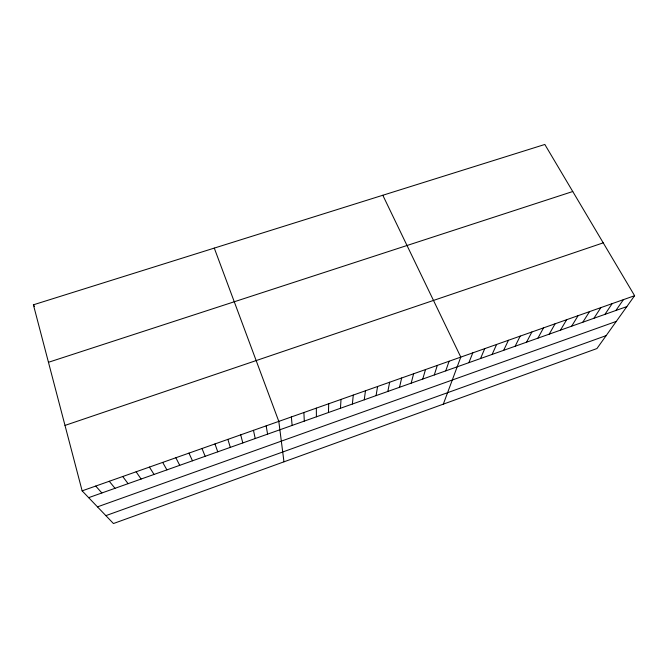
<?xml version="1.0" encoding="UTF-8"?>
<svg xmlns="http://www.w3.org/2000/svg" width="668" height="668" viewBox="0 0 668 668"><rect width="100%" height="100%" fill="white"/><g stroke="black" fill="none" stroke-linecap="round" stroke-linejoin="round"><path stroke-width="1" d="M328.456 412.523L328.706 403.756M340.446 408.265L341.022 399.406M352.387 404.031L353.272 395.08M364.26 399.815L365.463 390.772M376.076 395.615L377.587 386.488M387.832 391.448L389.653 382.23M399.531 387.29L401.66 377.988M411.179 383.156L413.609 373.771M422.76 379.04L425.491 369.571M434.292 374.948L437.315 365.396M445.765 370.874L449.088 361.238M443.318 404.148L460.795 357.096L382.814 195.265M468.886 362.666L472.794 352.863M480.534 358.532L484.734 348.646M492.124 354.416L496.616 344.446M503.655 350.324L508.44 340.271M515.137 346.249L520.197 336.113M526.551 342.191L531.895 331.979M537.915 338.158L543.535 327.871M549.221 334.142L555.125 323.78M560.477 330.151L566.648 319.705M571.674 326.176L578.112 315.655M582.813 322.218L589.527 311.63M593.902 318.285L600.874 307.614M604.932 314.361L612.172 303.623M615.921 310.461L623.411 299.656M634.6 295.707L596.941 348.546L113.443 523.537L82.139 490.855L33.4 304.808L544.829 144.463L634.6 295.707L82.139 490.855M105.878 515.638L606.143 335.628M97.47 506.862L616.288 321.4M88.66 497.66L626.843 306.587M64.996 425.416L603.229 242.851M48.455 362.29L572.76 191.516M95.741 486.053L101.87 492.967M109.268 481.269L115.013 488.308M122.728 476.518L128.089 483.665M136.122 471.783L141.098 479.04M33.4 304.808L34.502 306.478M149.432 467.082L154.041 474.447M162.683 462.406L166.916 469.88M175.859 457.747L179.725 465.329M188.96 453.121L192.468 460.803M202.003 448.512L205.151 456.302M214.286 248.104L278.806 421.383L283.967 461.822M214.971 443.936L217.76 451.827M227.871 439.377L230.31 447.368M240.705 434.843L242.801 442.934M253.473 430.334L255.218 438.525M266.173 425.85L267.584 434.142M291.382 416.941L292.116 425.424M303.89 412.523L304.291 421.107M316.331 408.131L316.407 416.807"/></g></svg>
